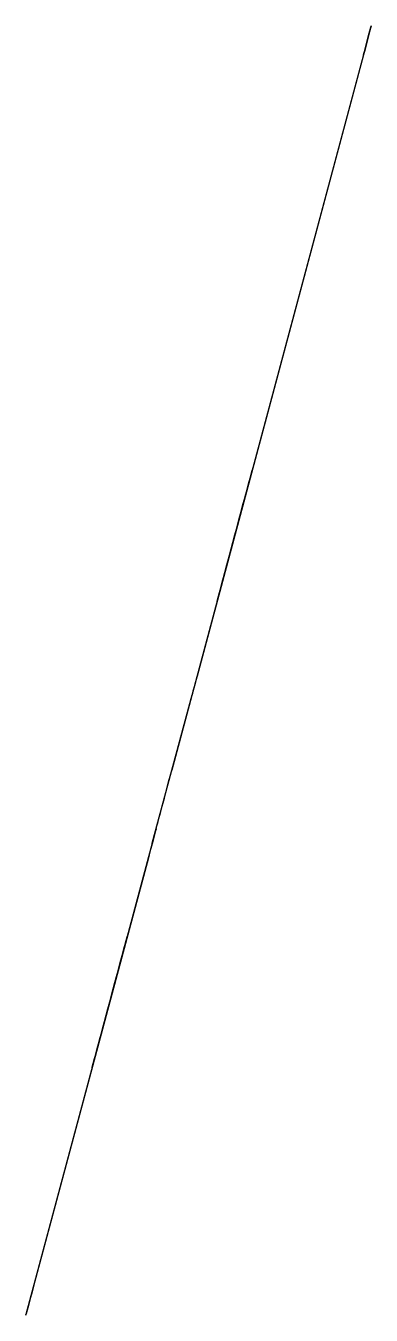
# Model space of a CAD drawing. Header units: inches. Extents: x -2.28 to -1.83, y -0.6 to 1.09.
import ezdxf

# ---------------------------------------------------------------- set-up
doc = ezdxf.new("R2010")
doc.units = ezdxf.units.IN
doc.header["$MEASUREMENT"] = 0
doc.linetypes.add('Continuous2', pattern=[0])
doc.layers.add('ARMOR_FLAT_TALL', color=1, linetype='Continuous')

msp = doc.modelspace()

# ---------------------------------------------------------------- linework, layer by layer
at = {"layer": 'ARMOR_FLAT_TALL', "color": 171, "linetype": 'Continuous2', "lineweight": -3, "true_color": 0x6666ff}
for p, q in [((-1.8311, 1.087, 0.6496), (-1.8311, 1.087, 2.4543)), ((-1.8413, 1.049, 0.6102), (-2.0914, 0.1154, 0.6102)), ((-1.8413, 1.049, 2.4937), (-2.055, 0.2514, 2.4937)), ((-2.117, 0.0201, 3.6291), (-2.065, 0.214, 2.526)), ((-2.1118, 0.0394, 0.5315), (-2.1118, 0.0394, 0.2559)), ((-2.122, 0.0013, 0.2165), (-2.2718, -0.5577, 0.2165)), ((-2.2075, -0.3176, 3.8209), (-2.2818, -0.5949, 2.4978)), ((-2.282, -0.5958, 2.4895), (-2.282, -0.5958, 0.2559))]:
    msp.add_line(p, q, dxfattribs=at)
at = {"layer": 'ARMOR_FLAT_TALL', "color": 18, "linetype": 'Continuous2', "lineweight": -3, "true_color": 0x000000}
msp.add_line((-2.117, 0.0201, 3.6291), (-2.2075, -0.3176, 3.8209), dxfattribs=at)
at = {"layer": 'ARMOR_FLAT_TALL', "color": 171, "linetype": 'Continuous2', "lineweight": -3, "true_color": 0x6666ff, "extrusion": (-0.965926, 0.258819, 0)}
for centre in [(0.113, 1.4423, 2.05), (0.7429, 0.3543, 2.05), (0.7429, 1.4423, 2.05)]:
    msp.add_circle(centre, 0.0886, dxfattribs=at)
at = {"layer": 'ARMOR_FLAT_TALL', "color": 18, "linetype": 'Continuous2', "lineweight": -3, "true_color": 0x000000, "extrusion": (-0.965926, 0.258819, 0)}
for centre, start, end in [((-0.5367, 2.4543, 2.05), 90, 180), ((-0.5367, 0.6496, 2.05), 180, 270), ((0.289, 2.5331, 2.05), 270, 349.684), ((1.1267, 0.2559, 2.05), 270, 360), ((1.1267, 2.4895, 2.05), 360, 12.2419)]:
    msp.add_arc(centre, 0.0394, start, end, dxfattribs=at)
at = {"layer": 'ARMOR_FLAT_TALL', "color": 171, "linetype": 'Continuous2', "lineweight": -3, "true_color": 0x6666ff, "extrusion": (-0.965926, 0.258819, 0)}
for centre, radius, start, end in [((0.4298, 0.5315, 2.05), 0.0787, 360, 90), ((0.5479, 0.2559, 2.05), 0.0394, 180, 270)]:
    msp.add_arc(centre, radius, start, end, dxfattribs=at)

doc.saveas('drawing.dxf')
